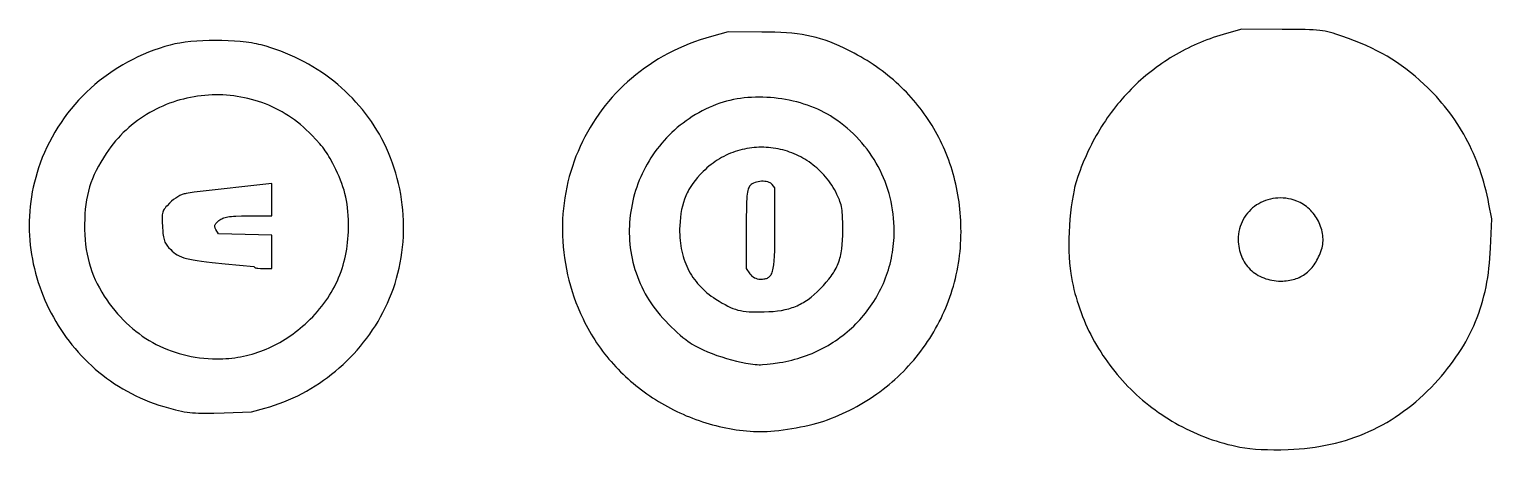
# Model space of a CAD drawing. Extents: x 0.6 to 47.7, y 5.3 to 47.
# Drawn here: x 38.06 to 47.11, y 23.31 to 25.91 of the extents above; entities that cross this region are included whole.
import ezdxf

# ---------------------------------------------------------------- set-up
doc = ezdxf.new("R2010")
doc.units = 0
doc.layers.add('LAYER_1', color=18, linetype='CONTINUOUS')

msp = doc.modelspace()

# ---------------------------------------------------------------- linework, layer by layer
at = {"layer": 'LAYER_1'}
for points in [[(45.8523, 23.3066), (45.8863, 23.3081), (45.9199, 23.3104), (45.9532, 23.3134), (45.9861, 23.3171), (46.0186, 23.3215), (46.0507, 23.3266), (46.0825, 23.3325), (46.1138, 23.3391), (46.1448, 23.3464), (46.1755, 23.3544), (46.2058, 23.3631), (46.2357, 23.3726), (46.2652, 23.3828), (46.2944, 23.3937), (46.3232, 23.4054), (46.3516, 23.4177), (46.3797, 23.4308), (46.4074, 23.4446), (46.4348, 23.4592), (46.4618, 23.4745), (46.4885, 23.4905), (46.5148, 23.5072), (46.5407, 23.5247), (46.5663, 23.5429), (46.5916, 23.5618), (46.6165, 23.5814), (46.6411, 23.6018), (46.6653, 23.623), (46.6891, 23.6448), (46.7127, 23.6674), (46.7358, 23.6907), (46.7587, 23.7148), (46.7796, 23.7377), (46.7998, 23.7607), (46.8192, 23.7838), (46.838, 23.807), (46.8561, 23.8303), (46.8735, 23.8537), (46.8903, 23.8773), (46.9063, 23.901), (46.9217, 23.9249), (46.9364, 23.949), (46.9505, 23.9732), (46.9639, 23.9977), (46.9767, 24.0224), (46.9888, 24.0474), (47.0003, 24.0726), (47.0112, 24.098), (47.0215, 24.1237), (47.0311, 24.1498), (47.0401, 24.1761), (47.0485, 24.2027), (47.0563, 24.2297), (47.0636, 24.2571), (47.0702, 24.2847), (47.0762, 24.3128), (47.0817, 24.3412), (47.0866, 24.3701), (47.0909, 24.3994), (47.0947, 24.429), (47.0979, 24.4592), (47.1006, 24.4898), (47.1027, 24.5208), (47.1043, 24.5523), (47.1117, 24.7339), (47.0944, 24.8257), (47.0889, 24.8533), (47.083, 24.8806), (47.0766, 24.9076), (47.0697, 24.9344), (47.0624, 24.9609), (47.0546, 24.9872), (47.0463, 25.0132), (47.0376, 25.0388), (47.0284, 25.0643), (47.0188, 25.0894), (47.0087, 25.1142), (46.9981, 25.1388), (46.9871, 25.163), (46.9757, 25.187), (46.9638, 25.2107), (46.9514, 25.2341), (46.9386, 25.2571), (46.9254, 25.2799), (46.9117, 25.3024), (46.8976, 25.3246), (46.883, 25.3464), (46.868, 25.3679), (46.8526, 25.3892), (46.8367, 25.4101), (46.8203, 25.4307), (46.8036, 25.4509), (46.7864, 25.4709), (46.7688, 25.4905), (46.7507, 25.5097), (46.7322, 25.5287), (46.7133, 25.5473), (46.694, 25.5656), (46.6653, 25.5916), (46.6369, 25.6162), (46.6086, 25.6395), (46.5802, 25.6617), (46.5516, 25.6827), (46.5228, 25.7027), (46.4934, 25.7218), (46.4634, 25.74), (46.4327, 25.7575), (46.4011, 25.7742), (46.3685, 25.7903), (46.3346, 25.8059), (46.2995, 25.8211), (46.2629, 25.8359), (46.2247, 25.8504), (46.1847, 25.8647), (46.1467, 25.8776), (46.1296, 25.8829), (46.1133, 25.8875), (46.0974, 25.8914), (46.0813, 25.8948), (46.0646, 25.8976), (46.0468, 25.8999), (46.0277, 25.9018), (46.0066, 25.9033), (45.9831, 25.9044), (45.9569, 25.9052), (45.8944, 25.9062), (45.8153, 25.9066), (45.5642, 25.9073), (45.4699, 25.8813), (45.4492, 25.8754), (45.4286, 25.8692), (45.4081, 25.8627), (45.3879, 25.8558), (45.3678, 25.8487), (45.3478, 25.8413), (45.328, 25.8336), (45.3084, 25.8256), (45.289, 25.8173), (45.2697, 25.8087), (45.2507, 25.7999), (45.2318, 25.7907), (45.213, 25.7813), (45.1945, 25.7716), (45.1761, 25.7616), (45.1579, 25.7513), (45.1399, 25.7407), (45.1221, 25.7299), (45.1045, 25.7188), (45.0871, 25.7075), (45.0699, 25.6958), (45.0529, 25.6839), (45.036, 25.6718), (45.0194, 25.6593), (45.003, 25.6466), (44.9868, 25.6337), (44.9707, 25.6205), (44.9549, 25.607), (44.9393, 25.5933), (44.924, 25.5794), (44.9088, 25.5651), (44.8938, 25.5507), (44.8791, 25.536), (44.8646, 25.521), (44.8503, 25.5059), (44.8362, 25.4904), (44.8224, 25.4748), (44.8088, 25.4589), (44.7954, 25.4427), (44.7823, 25.4264), (44.7694, 25.4098), (44.7567, 25.393), (44.7442, 25.3759), (44.732, 25.3586), (44.7201, 25.3411), (44.7084, 25.3234), (44.6969, 25.3055), (44.6857, 25.2873), (44.6747, 25.269), (44.664, 25.2504), (44.6535, 25.2316), (44.6433, 25.2126), (44.6333, 25.1934), (44.6236, 25.174), (44.6142, 25.1544), (44.605, 25.1346), (44.5961, 25.1146), (44.5875, 25.0944), (44.5791, 25.074), (44.571, 25.0534), (44.5632, 25.0326), (44.5557, 25.0116), (44.5484, 24.9905), (44.5414, 24.9691), (44.5374, 24.9559), (44.5335, 24.942), (44.5298, 24.9273), (44.5263, 24.912), (44.5198, 24.8794), (44.5139, 24.8447), (44.5088, 24.8083), (44.5044, 24.7704), (44.5008, 24.7315), (44.4979, 24.692), (44.4959, 24.6522), (44.4947, 24.6124), (44.4943, 24.5731), (44.4949, 24.5345), (44.4963, 24.4972), (44.4986, 24.4614), (44.5019, 24.4276), (44.5039, 24.4115), (44.5061, 24.396), (44.5103, 24.3711), (44.515, 24.3463), (44.5201, 24.3216), (44.5258, 24.2972), (44.5319, 24.2728), (44.5385, 24.2487), (44.5456, 24.2247), (44.5531, 24.2009), (44.5611, 24.1772), (44.5696, 24.1538), (44.5785, 24.1306), (44.5878, 24.1075), (44.5976, 24.0847), (44.6079, 24.062), (44.6185, 24.0396), (44.6296, 24.0174), (44.6411, 23.9955), (44.653, 23.9737), (44.6653, 23.9523), (44.678, 23.931), (44.6912, 23.91), (44.7047, 23.8893), (44.7185, 23.8688), (44.7328, 23.8486), (44.7475, 23.8286), (44.7625, 23.8089), (44.7779, 23.7896), (44.7936, 23.7705), (44.8097, 23.7517), (44.8261, 23.7331), (44.8429, 23.715), (44.86, 23.6971), (44.8774, 23.6795), (44.8952, 23.6622), (44.9133, 23.6453), (44.9317, 23.6287), (44.9504, 23.6125), (44.9694, 23.5966), (44.9888, 23.581), (45.0084, 23.5658), (45.0283, 23.551), (45.0484, 23.5365), (45.0689, 23.5224), (45.0896, 23.5087), (45.1106, 23.4953), (45.1319, 23.4824), (45.1534, 23.4698), (45.1751, 23.4576), (45.1971, 23.4459), (45.2194, 23.4345), (45.2419, 23.4236), (45.2646, 23.4131), (45.2875, 23.403), (45.3106, 23.3934), (45.334, 23.3842), (45.3576, 23.3754), (45.3813, 23.3671), (45.4053, 23.3592), (45.4294, 23.3518), (45.4538, 23.3449), (45.4783, 23.3384), (45.503, 23.3324), (45.5278, 23.3269), (45.5528, 23.3219), (45.583, 23.3168), (45.6149, 23.3126), (45.6488, 23.3094), (45.6847, 23.307), (45.7228, 23.3056), (45.7634, 23.305), (45.8065, 23.3054)], [(39.2646, 23.5336), (39.4345, 23.5392), (39.5175, 23.5619), (39.5473, 23.5705), (39.5769, 23.58), (39.6062, 23.5902), (39.6353, 23.6013), (39.664, 23.6131), (39.6923, 23.6258), (39.7204, 23.6391), (39.748, 23.6533), (39.7753, 23.6681), (39.8022, 23.6837), (39.8287, 23.7), (39.8547, 23.717), (39.8804, 23.7347), (39.9055, 23.753), (39.9302, 23.772), (39.9544, 23.7916), (39.9781, 23.8119), (40.0013, 23.8328), (40.024, 23.8543), (40.0461, 23.8764), (40.0676, 23.899), (40.0886, 23.9223), (40.1089, 23.946), (40.1287, 23.9703), (40.1478, 23.9952), (40.1662, 24.0205), (40.1841, 24.0464), (40.2012, 24.0727), (40.2176, 24.0995), (40.2334, 24.1268), (40.2484, 24.1545), (40.2627, 24.1827), (40.2767, 24.2123), (40.2897, 24.2424), (40.3019, 24.2728), (40.3131, 24.3036), (40.3234, 24.3346), (40.3328, 24.366), (40.3413, 24.3976), (40.3488, 24.4295), (40.3555, 24.4616), (40.3612, 24.4939), (40.366, 24.5263), (40.3699, 24.5589), (40.3729, 24.5916), (40.3749, 24.6244), (40.3761, 24.6572), (40.3763, 24.6902), (40.3756, 24.7231), (40.374, 24.756), (40.3714, 24.7889), (40.368, 24.8217), (40.3636, 24.8545), (40.3583, 24.8871), (40.3522, 24.9197), (40.345, 24.952), (40.337, 24.9842), (40.3281, 25.0162), (40.3182, 25.048), (40.3075, 25.0795), (40.2958, 25.1107), (40.2832, 25.1417), (40.2697, 25.1723), (40.2553, 25.2025), (40.2412, 25.23), (40.2263, 25.2571), (40.2106, 25.2837), (40.1942, 25.31), (40.177, 25.3357), (40.1591, 25.361), (40.1405, 25.3858), (40.1212, 25.4101), (40.1012, 25.4339), (40.0806, 25.4571), (40.0593, 25.4799), (40.0374, 25.5021), (40.0149, 25.5237), (39.9918, 25.5447), (39.9681, 25.5652), (39.9439, 25.5851), (39.9191, 25.6043), (39.8938, 25.6229), (39.868, 25.6409), (39.8417, 25.6582), (39.8149, 25.6749), (39.7876, 25.6909), (39.76, 25.7061), (39.7318, 25.7207), (39.7033, 25.7346), (39.6744, 25.7477), (39.6451, 25.76), (39.6154, 25.7717), (39.5854, 25.7825), (39.5551, 25.7925), (39.5245, 25.8018), (39.4936, 25.8102), (39.4798, 25.8136), (39.4653, 25.8167), (39.4501, 25.8196), (39.4342, 25.8223), (39.4008, 25.827), (39.3654, 25.8309), (39.3285, 25.8339), (39.2903, 25.836), (39.2514, 25.8373), (39.2121, 25.8377), (39.1729, 25.8372), (39.134, 25.8359), (39.096, 25.8337), (39.0592, 25.8306), (39.024, 25.8267), (38.9908, 25.8219), (38.9751, 25.8191), (38.9601, 25.8162), (38.9457, 25.813), (38.9321, 25.8097), (38.8975, 25.8), (38.8633, 25.7892), (38.8295, 25.7775), (38.7962, 25.7648), (38.7634, 25.7511), (38.7311, 25.7365), (38.6992, 25.7209), (38.6679, 25.7045), (38.6372, 25.6871), (38.607, 25.6688), (38.5775, 25.6497), (38.5485, 25.6297), (38.5202, 25.6089), (38.4925, 25.5873), (38.4654, 25.5649), (38.4391, 25.5418), (38.4135, 25.5178), (38.3886, 25.4931), (38.3644, 25.4677), (38.341, 25.4416), (38.3184, 25.4148), (38.2966, 25.3873), (38.2756, 25.3592), (38.2555, 25.3305), (38.2362, 25.3011), (38.2178, 25.2711), (38.2003, 25.2405), (38.1837, 25.2094), (38.1681, 25.1777), (38.1534, 25.1455), (38.1397, 25.1127), (38.127, 25.0795), (38.1166, 25.0499), (38.1072, 25.0202), (38.0986, 24.9905), (38.0908, 24.9606), (38.084, 24.9307), (38.0779, 24.9007), (38.0728, 24.8707), (38.0684, 24.8407), (38.0649, 24.8106), (38.0621, 24.7806), (38.0602, 24.7506), (38.0591, 24.7206), (38.0588, 24.6907), (38.0593, 24.6608), (38.0605, 24.631), (38.0626, 24.6014), (38.0654, 24.5718), (38.0689, 24.5423), (38.0732, 24.513), (38.0782, 24.4838), (38.084, 24.4548), (38.0905, 24.4259), (38.0977, 24.3973), (38.1057, 24.3688), (38.1143, 24.3406), (38.1236, 24.3126), (38.1337, 24.2849), (38.1444, 24.2574), (38.1557, 24.2302), (38.1678, 24.2033), (38.1805, 24.1767), (38.1939, 24.1504), (38.2079, 24.1245), (38.2225, 24.0989), (38.2378, 24.0737), (38.2537, 24.0488), (38.2702, 24.0243), (38.2873, 24.0003), (38.305, 23.9766), (38.3233, 23.9534), (38.3422, 23.9307), (38.3617, 23.9084), (38.3818, 23.8865), (38.4024, 23.8652), (38.4235, 23.8444), (38.4453, 23.8241), (38.4675, 23.8043), (38.4903, 23.7851), (38.5136, 23.7664), (38.5374, 23.7483), (38.5618, 23.7308), (38.5866, 23.7139), (38.612, 23.6976), (38.6378, 23.682), (38.6641, 23.667), (38.6909, 23.6526), (38.7182, 23.639), (38.7459, 23.626), (38.774, 23.6137), (38.8026, 23.6022), (38.8317, 23.5914), (38.8611, 23.5813), (38.891, 23.572), (38.9213, 23.5635), (38.9642, 23.5524), (38.9832, 23.5478), (39.0012, 23.5439), (39.0185, 23.5406), (39.0354, 23.5378), (39.0523, 23.5355), (39.0696, 23.5338), (39.0876, 23.5325), (39.1067, 23.5316), (39.1273, 23.5311), (39.1496, 23.531), (39.2013, 23.5318)], [(42.5854, 23.4169), (42.6046, 23.417), (42.6258, 23.4179), (42.6486, 23.4194), (42.6729, 23.4216), (42.6983, 23.4244), (42.7246, 23.4278), (42.7515, 23.4317), (42.7788, 23.436), (42.8061, 23.4408), (42.8333, 23.446), (42.8599, 23.4515), (42.8859, 23.4573), (42.9108, 23.4634), (42.9345, 23.4697), (42.9566, 23.4761), (42.9769, 23.4826), (43.0007, 23.4909), (43.0242, 23.4997), (43.0474, 23.5089), (43.0704, 23.5185), (43.0931, 23.5285), (43.1155, 23.5389), (43.1377, 23.5498), (43.1596, 23.561), (43.1812, 23.5726), (43.2026, 23.5846), (43.2236, 23.597), (43.2444, 23.6097), (43.2649, 23.6228), (43.285, 23.6363), (43.3049, 23.6501), (43.3245, 23.6643), (43.3437, 23.6789), (43.3626, 23.6938), (43.3813, 23.709), (43.3996, 23.7245), (43.4175, 23.7404), (43.4352, 23.7566), (43.4525, 23.7731), (43.4695, 23.7899), (43.4861, 23.8071), (43.5024, 23.8245), (43.5183, 23.8422), (43.5339, 23.8602), (43.5491, 23.8785), (43.564, 23.897), (43.5785, 23.9159), (43.5926, 23.935), (43.6064, 23.9543), (43.6198, 23.9739), (43.6328, 23.9938), (43.6454, 24.0139), (43.6576, 24.0342), (43.6694, 24.0548), (43.6809, 24.0756), (43.6919, 24.0967), (43.7026, 24.1179), (43.7128, 24.1394), (43.7226, 24.161), (43.732, 24.1829), (43.741, 24.2049), (43.7495, 24.2272), (43.7577, 24.2496), (43.7653, 24.2722), (43.7726, 24.295), (43.7794, 24.318), (43.7858, 24.3411), (43.7917, 24.3644), (43.7972, 24.3878), (43.8022, 24.4114), (43.8068, 24.4351), (43.8109, 24.4589), (43.8145, 24.4829), (43.8177, 24.507), (43.8203, 24.5312), (43.8226, 24.5556), (43.8243, 24.58), (43.8255, 24.6046), (43.8262, 24.6292), (43.8265, 24.6539), (43.8263, 24.6774), (43.8257, 24.7008), (43.8247, 24.7241), (43.8234, 24.7472), (43.8216, 24.7702), (43.8195, 24.793), (43.817, 24.8157), (43.8141, 24.8383), (43.8108, 24.8607), (43.8072, 24.883), (43.8032, 24.9051), (43.7988, 24.9271), (43.794, 24.9489), (43.7889, 24.9706), (43.7834, 24.9921), (43.7775, 25.0135), (43.7713, 25.0346), (43.7647, 25.0556), (43.7578, 25.0765), (43.7505, 25.0971), (43.7428, 25.1176), (43.7348, 25.1379), (43.7265, 25.1581), (43.7178, 25.178), (43.7087, 25.1977), (43.6993, 25.2173), (43.6895, 25.2367), (43.6794, 25.2558), (43.669, 25.2748), (43.6582, 25.2935), (43.6471, 25.3121), (43.6356, 25.3304), (43.6239, 25.3486), (43.6117, 25.3665), (43.5993, 25.3842), (43.5865, 25.4017), (43.5734, 25.4189), (43.56, 25.436), (43.5462, 25.4528), (43.5321, 25.4694), (43.5177, 25.4857), (43.503, 25.5018), (43.488, 25.5177), (43.4727, 25.5333), (43.457, 25.5487), (43.441, 25.5638), (43.4248, 25.5787), (43.4082, 25.5933), (43.3913, 25.6077), (43.3741, 25.6218), (43.3566, 25.6356), (43.3388, 25.6492), (43.3207, 25.6625), (43.3023, 25.6755), (43.2836, 25.6883), (43.2647, 25.7008), (43.2454, 25.713), (43.2258, 25.7249), (43.206, 25.7366), (43.1859, 25.7479), (43.1655, 25.759), (43.1448, 25.7698), (43.1238, 25.7802), (43.1025, 25.7904), (43.072, 25.8043), (43.0425, 25.817), (43.0137, 25.8285), (42.9854, 25.8388), (42.9573, 25.848), (42.9293, 25.8561), (42.9009, 25.8633), (42.8721, 25.8695), (42.8425, 25.8748), (42.8118, 25.8792), (42.78, 25.8828), (42.7466, 25.8856), (42.7114, 25.8877), (42.6742, 25.8892), (42.6348, 25.89), (42.5928, 25.8903), (42.386, 25.8904), (42.2825, 25.8624), (42.2469, 25.8522), (42.2119, 25.8412), (42.1775, 25.8293), (42.1436, 25.8166), (42.1104, 25.803), (42.0778, 25.7886), (42.0458, 25.7734), (42.0144, 25.7575), (41.9837, 25.7407), (41.9536, 25.7233), (41.9241, 25.705), (41.8953, 25.6861), (41.8672, 25.6665), (41.8398, 25.6462), (41.813, 25.6252), (41.7869, 25.6035), (41.7615, 25.5813), (41.7368, 25.5584), (41.7129, 25.5349), (41.6896, 25.5108), (41.6671, 25.4861), (41.6452, 25.4609), (41.6242, 25.4352), (41.6039, 25.4089), (41.5843, 25.3821), (41.5655, 25.3548), (41.5474, 25.3271), (41.5302, 25.2989), (41.5137, 25.2702), (41.498, 25.2412), (41.4831, 25.2117), (41.469, 25.1818), (41.4557, 25.1515), (41.4432, 25.1209), (41.4316, 25.09), (41.4208, 25.0587), (41.4108, 25.0271), (41.4017, 24.9952), (41.3935, 24.963), (41.3861, 24.9305), (41.3795, 24.8978), (41.3739, 24.8649), (41.3691, 24.8318), (41.3653, 24.7984), (41.3623, 24.7649), (41.3602, 24.7312), (41.3591, 24.6973), (41.3589, 24.6633), (41.3596, 24.6292), (41.3612, 24.595), (41.3638, 24.5607), (41.3673, 24.5264), (41.3718, 24.492), (41.3773, 24.4575), (41.3837, 24.423), (41.3912, 24.3885), (41.3996, 24.3541), (41.409, 24.3196), (41.4194, 24.2852), (41.4308, 24.2508), (41.4432, 24.2166), (41.4567, 24.1824), (41.4712, 24.1483), (41.4867, 24.1144), (41.4959, 24.0953), (41.5055, 24.0765), (41.5155, 24.0578), (41.5258, 24.0394), (41.5365, 24.0211), (41.5475, 24.0031), (41.5588, 23.9852), (41.5705, 23.9676), (41.5825, 23.9501), (41.5948, 23.9329), (41.6074, 23.9159), (41.6203, 23.8992), (41.6336, 23.8826), (41.6471, 23.8663), (41.6609, 23.8502), (41.675, 23.8343), (41.6894, 23.8187), (41.7041, 23.8034), (41.719, 23.7882), (41.7343, 23.7733), (41.7497, 23.7587), (41.7655, 23.7443), (41.7814, 23.7302), (41.7977, 23.7164), (41.8141, 23.7028), (41.8308, 23.6895), (41.8477, 23.6765), (41.8649, 23.6637), (41.8822, 23.6512), (41.8998, 23.639), (41.9176, 23.6271), (41.9356, 23.6155), (41.9538, 23.6041), (41.9721, 23.5931), (41.9907, 23.5824), (42.0094, 23.5719), (42.0283, 23.5618), (42.0474, 23.552), (42.0667, 23.5425), (42.0861, 23.5333), (42.1056, 23.5245), (42.1253, 23.5159), (42.1452, 23.5077), (42.1652, 23.4998), (42.1853, 23.4923), (42.2055, 23.4851), (42.2259, 23.4782), (42.2464, 23.4717), (42.2669, 23.4655), (42.2876, 23.4597), (42.3084, 23.4542), (42.3293, 23.4491), (42.3503, 23.4444), (42.3714, 23.44), (42.3925, 23.436), (42.4137, 23.4323), (42.435, 23.429), (42.4563, 23.4261), (42.4777, 23.4236), (42.4992, 23.4215), (42.5207, 23.4198), (42.5422, 23.4184), (42.5638, 23.4175)], [(39.2202, 23.8674), (39.2388, 23.8675), (39.2573, 23.868), (39.2758, 23.8689), (39.2942, 23.8703), (39.3125, 23.8721), (39.3308, 23.8744), (39.349, 23.8771), (39.3671, 23.8802), (39.3852, 23.8838), (39.4031, 23.8878), (39.421, 23.8923), (39.4387, 23.8972), (39.4564, 23.9025), (39.474, 23.9082), (39.4914, 23.9144), (39.5087, 23.921), (39.5259, 23.928), (39.543, 23.9354), (39.5599, 23.9433), (39.5767, 23.9515), (39.5934, 23.9602), (39.6099, 23.9693), (39.6263, 23.9788), (39.6425, 23.9887), (39.6585, 23.999), (39.6744, 24.0097), (39.6901, 24.0208), (39.7057, 24.0323), (39.721, 24.0442), (39.7362, 24.0565), (39.7512, 24.0692), (39.7659, 24.0823), (39.7822, 24.0974), (39.798, 24.1127), (39.8133, 24.1283), (39.8281, 24.1441), (39.8424, 24.1601), (39.8562, 24.1763), (39.8694, 24.1928), (39.8822, 24.2094), (39.8944, 24.2264), (39.9062, 24.2435), (39.9174, 24.2608), (39.9281, 24.2784), (39.9383, 24.2962), (39.948, 24.3142), (39.9572, 24.3324), (39.9659, 24.3509), (39.974, 24.3695), (39.9817, 24.3884), (39.9888, 24.4075), (39.9954, 24.4268), (40.0015, 24.4463), (40.0071, 24.466), (40.0122, 24.4859), (40.0168, 24.506), (40.0208, 24.5264), (40.0243, 24.5469), (40.0274, 24.5677), (40.0298, 24.5886), (40.0318, 24.6098), (40.0333, 24.6312), (40.0342, 24.6527), (40.0347, 24.6745), (40.0346, 24.7023), (40.0341, 24.7288), (40.033, 24.7542), (40.0313, 24.7785), (40.029, 24.802), (40.026, 24.8248), (40.0224, 24.8469), (40.0182, 24.8686), (40.0132, 24.8899), (40.0074, 24.9109), (40.0009, 24.9318), (39.9936, 24.9528), (39.9854, 24.9739), (39.9764, 24.9953), (39.9665, 25.0172), (39.9557, 25.0395), (39.9371, 25.0764), (39.921, 25.1068), (39.9135, 25.1201), (39.9062, 25.1324), (39.8989, 25.144), (39.8915, 25.1551), (39.8837, 25.1659), (39.8755, 25.1766), (39.8667, 25.1875), (39.8571, 25.1988), (39.8351, 25.2233), (39.8081, 25.252), (39.7912, 25.2692), (39.7739, 25.2858), (39.7562, 25.3018), (39.7382, 25.3172), (39.7199, 25.3319), (39.7012, 25.346), (39.6822, 25.3595), (39.6629, 25.3724), (39.6433, 25.3847), (39.6234, 25.3963), (39.6033, 25.4073), (39.5829, 25.4177), (39.5623, 25.4275), (39.5415, 25.4366), (39.5204, 25.4452), (39.4992, 25.4531), (39.4778, 25.4605), (39.4563, 25.4672), (39.4346, 25.4733), (39.4128, 25.4788), (39.3908, 25.4837), (39.3688, 25.488), (39.3466, 25.4917), (39.3244, 25.4948), (39.3021, 25.4973), (39.2798, 25.4992), (39.2575, 25.5005), (39.2351, 25.5011), (39.2127, 25.5013), (39.1903, 25.5008), (39.168, 25.4997), (39.1456, 25.498), (39.1234, 25.4957), (39.1012, 25.4929), (39.0791, 25.4894), (39.057, 25.4854), (39.0351, 25.4808), (39.0133, 25.4756), (38.9917, 25.4698), (38.9701, 25.4634), (38.9488, 25.4565), (38.9276, 25.4489), (38.9067, 25.4408), (38.8859, 25.4322), (38.8653, 25.4229), (38.845, 25.4131), (38.8249, 25.4027), (38.8051, 25.3917), (38.7856, 25.3801), (38.7664, 25.368), (38.7474, 25.3554), (38.7288, 25.3421), (38.7105, 25.3283), (38.6926, 25.3139), (38.675, 25.299), (38.6578, 25.2835), (38.641, 25.2674), (38.6246, 25.2508), (38.6086, 25.2336), (38.5931, 25.2158), (38.5779, 25.1975), (38.5633, 25.1787), (38.5491, 25.1593), (38.5354, 25.1393), (38.5177, 25.112), (38.5015, 25.0853), (38.4867, 25.0591), (38.4732, 25.0334), (38.4611, 25.0079), (38.4502, 24.9824), (38.4405, 24.9569), (38.4321, 24.9312), (38.4247, 24.9052), (38.4185, 24.8786), (38.4133, 24.8514), (38.4091, 24.8233), (38.4059, 24.7943), (38.4036, 24.7643), (38.4022, 24.7329), (38.4015, 24.7002), (38.4017, 24.6673), (38.4029, 24.6354), (38.4049, 24.6044), (38.4078, 24.5743), (38.4117, 24.545), (38.4166, 24.5164), (38.4225, 24.4885), (38.4294, 24.4612), (38.4373, 24.4344), (38.4462, 24.4081), (38.4563, 24.3822), (38.4674, 24.3566), (38.4795, 24.3313), (38.4929, 24.3062), (38.5073, 24.2812), (38.5229, 24.2563), (38.5385, 24.2331), (38.5545, 24.2105), (38.5709, 24.1886), (38.5878, 24.1674), (38.6052, 24.147), (38.6229, 24.1272), (38.6411, 24.1081), (38.6597, 24.0897), (38.6787, 24.0721), (38.6981, 24.0551), (38.7179, 24.0389), (38.7382, 24.0234), (38.7588, 24.0086), (38.7798, 23.9945), (38.8012, 23.9812), (38.823, 23.9685), (38.8452, 23.9566), (38.8677, 23.9455), (38.8906, 23.9351), (38.9139, 23.9254), (38.9376, 23.9164), (38.9616, 23.9082), (38.9859, 23.9007), (39.0106, 23.894), (39.0357, 23.888), (39.061, 23.8828), (39.0868, 23.8784), (39.1128, 23.8746), (39.1392, 23.8717), (39.1659, 23.8695), (39.1929, 23.8681)], [(42.578, 23.8311), (42.5859, 23.8311), (42.5971, 23.8317), (42.6271, 23.8344), (42.664, 23.8388), (42.7036, 23.8446), (42.7227, 23.8478), (42.7417, 23.8514), (42.7605, 23.8554), (42.7791, 23.8598), (42.7976, 23.8646), (42.8158, 23.8698), (42.8339, 23.8753), (42.8518, 23.8813), (42.8694, 23.8876), (42.8869, 23.8942), (42.9042, 23.9013), (42.9212, 23.9086), (42.9381, 23.9164), (42.9547, 23.9244), (42.9711, 23.9328), (42.9873, 23.9416), (43.0033, 23.9507), (43.019, 23.96), (43.0345, 23.9698), (43.0497, 23.9798), (43.0647, 23.9901), (43.0794, 24.0008), (43.0939, 24.0117), (43.1081, 24.0229), (43.1221, 24.0345), (43.1357, 24.0463), (43.1491, 24.0584), (43.1623, 24.0707), (43.1751, 24.0834), (43.1877, 24.0963), (43.1999, 24.1094), (43.2119, 24.1228), (43.2236, 24.1365), (43.2349, 24.1504), (43.246, 24.1645), (43.2567, 24.1789), (43.2672, 24.1935), (43.2773, 24.2084), (43.287, 24.2234), (43.2965, 24.2387), (43.3056, 24.2542), (43.3144, 24.2698), (43.3228, 24.2857), (43.3309, 24.3018), (43.3386, 24.3181), (43.346, 24.3345), (43.353, 24.3512), (43.3596, 24.368), (43.3659, 24.385), (43.3718, 24.4021), (43.3773, 24.4194), (43.3825, 24.4369), (43.3872, 24.4545), (43.3916, 24.4723), (43.3956, 24.4902), (43.3991, 24.5082), (43.4023, 24.5264), (43.4051, 24.5447), (43.4074, 24.5631), (43.4093, 24.5816), (43.4108, 24.6003), (43.4119, 24.619), (43.4126, 24.6379), (43.4128, 24.6568), (43.4124, 24.6838), (43.4112, 24.7106), (43.4092, 24.7372), (43.4065, 24.7635), (43.4029, 24.7896), (43.3986, 24.8154), (43.3935, 24.841), (43.3877, 24.8662), (43.3811, 24.8912), (43.3738, 24.9159), (43.3657, 24.9403), (43.3569, 24.9643), (43.3474, 24.988), (43.3372, 25.0114), (43.3262, 25.0344), (43.3145, 25.057), (43.3021, 25.0793), (43.2891, 25.1011), (43.2753, 25.1226), (43.2608, 25.1436), (43.2457, 25.1642), (43.2299, 25.1844), (43.2134, 25.2041), (43.1963, 25.2234), (43.1785, 25.2422), (43.16, 25.2605), (43.1409, 25.2783), (43.1212, 25.2957), (43.1009, 25.3125), (43.0799, 25.3287), (43.0583, 25.3445), (43.036, 25.3597), (43.0178, 25.3713), (42.9991, 25.3823), (42.9797, 25.3929), (42.9599, 25.4029), (42.9396, 25.4123), (42.9188, 25.4213), (42.8976, 25.4296), (42.876, 25.4375), (42.8541, 25.4447), (42.8319, 25.4514), (42.8094, 25.4576), (42.7867, 25.4632), (42.7637, 25.4682), (42.7406, 25.4726), (42.7174, 25.4765), (42.694, 25.4798), (42.6706, 25.4824), (42.6471, 25.4845), (42.6236, 25.486), (42.6002, 25.4869), (42.5768, 25.4872), (42.5535, 25.4869), (42.5304, 25.4859), (42.5074, 25.4843), (42.4847, 25.4822), (42.4621, 25.4793), (42.4399, 25.4759), (42.4179, 25.4718), (42.3963, 25.4671), (42.3751, 25.4617), (42.3543, 25.4557), (42.3339, 25.449), (42.3111, 25.4407), (42.2886, 25.4318), (42.2666, 25.4223), (42.245, 25.4122), (42.2238, 25.4016), (42.2031, 25.3905), (42.1827, 25.3788), (42.1628, 25.3666), (42.1434, 25.3539), (42.1244, 25.3407), (42.1058, 25.3271), (42.0876, 25.3129), (42.07, 25.2983), (42.0528, 25.2833), (42.036, 25.2678), (42.0197, 25.2519), (42.0039, 25.2357), (41.9886, 25.219), (41.9738, 25.2019), (41.9594, 25.1845), (41.9455, 25.1668), (41.9322, 25.1486), (41.9193, 25.1302), (41.907, 25.1115), (41.8951, 25.0924), (41.8838, 25.0731), (41.873, 25.0534), (41.8627, 25.0336), (41.853, 25.0134), (41.8438, 24.9931), (41.8351, 24.9725), (41.827, 24.9516), (41.8194, 24.9306), (41.8124, 24.9094), (41.8059, 24.8881), (41.8, 24.8665), (41.7947, 24.8448), (41.79, 24.823), (41.7858, 24.8011), (41.7822, 24.779), (41.7792, 24.7568), (41.7768, 24.7346), (41.775, 24.7123), (41.7738, 24.6899), (41.7732, 24.6675), (41.7732, 24.645), (41.7739, 24.6225), (41.7751, 24.6), (41.777, 24.5775), (41.7795, 24.555), (41.7826, 24.5326), (41.7864, 24.5102), (41.7909, 24.4878), (41.796, 24.4655), (41.8017, 24.4433), (41.8081, 24.4211), (41.8152, 24.3991), (41.8229, 24.3772), (41.8313, 24.3554), (41.8404, 24.3338), (41.8502, 24.3123), (41.8606, 24.291), (41.8718, 24.2699), (41.8836, 24.2489), (41.8941, 24.2319), (41.906, 24.2141), (41.9191, 24.1958), (41.9334, 24.1769), (41.9486, 24.1578), (41.9647, 24.1386), (41.9814, 24.1194), (41.9987, 24.1004), (42.0164, 24.0818), (42.0343, 24.0637), (42.0523, 24.0462), (42.0702, 24.0296), (42.0879, 24.014), (42.1053, 23.9995), (42.1221, 23.9864), (42.1383, 23.9747), (42.1482, 23.9681), (42.1587, 23.9615), (42.1811, 23.9485), (42.2053, 23.9358), (42.2311, 23.9234), (42.2582, 23.9115), (42.2864, 23.9001), (42.3155, 23.8893), (42.3453, 23.8792), (42.3754, 23.8698), (42.4057, 23.8612), (42.436, 23.8535), (42.4659, 23.8468), (42.4953, 23.8411), (42.524, 23.8365), (42.5516, 23.8332), (42.565, 23.832)], [(42.6076, 24.1585), (42.6365, 24.1596), (42.6639, 24.1615), (42.6898, 24.1642), (42.7143, 24.1678), (42.7377, 24.1724), (42.749, 24.175), (42.76, 24.1779), (42.7708, 24.1811), (42.7814, 24.1846), (42.7918, 24.1883), (42.802, 24.1923), (42.8121, 24.1966), (42.822, 24.2013), (42.8318, 24.2062), (42.8415, 24.2114), (42.851, 24.217), (42.8605, 24.2229), (42.87, 24.2291), (42.8794, 24.2357), (42.8982, 24.2499), (42.917, 24.2655), (42.936, 24.2827), (42.9553, 24.3014), (42.9749, 24.3217), (42.9927, 24.3414), (43.0088, 24.3607), (43.0163, 24.3703), (43.0233, 24.3798), (43.0299, 24.3894), (43.0362, 24.399), (43.0421, 24.4086), (43.0476, 24.4183), (43.0527, 24.4281), (43.0575, 24.4381), (43.062, 24.4481), (43.0661, 24.4584), (43.0699, 24.4688), (43.0734, 24.4794), (43.0766, 24.4903), (43.0795, 24.5014), (43.0822, 24.5128), (43.0845, 24.5246), (43.0866, 24.5366), (43.0884, 24.5491), (43.0913, 24.5751), (43.0933, 24.6028), (43.0944, 24.6324), (43.0948, 24.6641), (43.0945, 24.7074), (43.0935, 24.7433), (43.0927, 24.7589), (43.0915, 24.7732), (43.0901, 24.7864), (43.0884, 24.7987), (43.0862, 24.8102), (43.0837, 24.8211), (43.0808, 24.8317), (43.0773, 24.8421), (43.0734, 24.8525), (43.069, 24.8631), (43.0585, 24.8857), (43.051, 24.9005), (43.043, 24.9149), (43.0348, 24.9289), (43.0261, 24.9426), (43.0171, 24.9559), (43.0078, 24.9689), (42.9981, 24.9814), (42.9881, 24.9936), (42.9779, 25.0055), (42.9673, 25.0169), (42.9564, 25.028), (42.9452, 25.0387), (42.9338, 25.0489), (42.9222, 25.0589), (42.9102, 25.0684), (42.8981, 25.0775), (42.8857, 25.0863), (42.8731, 25.0946), (42.8603, 25.1026), (42.8472, 25.1102), (42.834, 25.1174), (42.8207, 25.1241), (42.8071, 25.1305), (42.7934, 25.1365), (42.7796, 25.1421), (42.7656, 25.1472), (42.7514, 25.152), (42.7372, 25.1563), (42.7229, 25.1603), (42.7084, 25.1638), (42.6939, 25.1669), (42.6793, 25.1696), (42.6646, 25.1719), (42.6499, 25.1738), (42.6351, 25.1752), (42.6202, 25.1762), (42.6054, 25.1768), (42.5905, 25.177), (42.5756, 25.1768), (42.5608, 25.1761), (42.5459, 25.175), (42.5311, 25.1734), (42.5162, 25.1714), (42.5015, 25.169), (42.4868, 25.1662), (42.4721, 25.1629), (42.4575, 25.1592), (42.443, 25.155), (42.4286, 25.1504), (42.4143, 25.1453), (42.4001, 25.1398), (42.386, 25.1338), (42.3721, 25.1274), (42.3583, 25.1206), (42.3446, 25.1133), (42.3311, 25.1055), (42.3178, 25.0972), (42.3047, 25.0886), (42.2917, 25.0794), (42.279, 25.0698), (42.2664, 25.0597), (42.2541, 25.0492), (42.242, 25.0382), (42.2302, 25.0267), (42.2123, 25.0081), (42.1957, 24.9897), (42.1805, 24.9713), (42.1665, 24.9528), (42.1539, 24.9342), (42.1424, 24.9153), (42.1371, 24.9057), (42.1321, 24.896), (42.1274, 24.8862), (42.123, 24.8763), (42.1188, 24.8662), (42.1149, 24.856), (42.1079, 24.8351), (42.1018, 24.8134), (42.0968, 24.7909), (42.0927, 24.7675), (42.0894, 24.7431), (42.087, 24.7176), (42.0854, 24.6908), (42.0849, 24.6722), (42.0848, 24.6539), (42.0852, 24.6358), (42.0861, 24.6181), (42.0875, 24.6005), (42.0894, 24.5833), (42.0918, 24.5663), (42.0947, 24.5497), (42.0981, 24.5333), (42.1019, 24.5171), (42.1063, 24.5013), (42.1111, 24.4857), (42.1165, 24.4705), (42.1223, 24.4555), (42.1286, 24.4408), (42.1354, 24.4264), (42.1426, 24.4123), (42.1504, 24.3985), (42.1586, 24.3849), (42.1673, 24.3717), (42.1765, 24.3588), (42.1862, 24.3462), (42.1963, 24.3339), (42.2069, 24.3219), (42.218, 24.3102), (42.2296, 24.2989), (42.2416, 24.2878), (42.2541, 24.2771), (42.2671, 24.2666), (42.2806, 24.2565), (42.2945, 24.2468), (42.3089, 24.2373), (42.3294, 24.2245), (42.3483, 24.213), (42.3661, 24.2029), (42.3829, 24.194), (42.399, 24.1863), (42.4146, 24.1797), (42.4302, 24.1741), (42.4458, 24.1695), (42.4619, 24.1658), (42.4786, 24.1628), (42.4962, 24.1607), (42.515, 24.1592), (42.5353, 24.1583), (42.5573, 24.1579), (42.5813, 24.158)], [(39.5108, 24.4269), (39.5601, 24.4269), (39.5601, 24.6327), (39.2308, 24.6411), (39.2144, 24.6679), (39.2102, 24.6756), (39.2088, 24.6791), (39.2077, 24.6825), (39.2071, 24.6857), (39.2069, 24.6888), (39.2073, 24.6919), (39.208, 24.695), (39.2093, 24.6981), (39.2111, 24.7013), (39.2134, 24.7045), (39.2162, 24.7079), (39.2235, 24.7151), (39.2329, 24.7233), (39.2385, 24.7276), (39.2441, 24.7314), (39.25, 24.7348), (39.2563, 24.7379), (39.2632, 24.7406), (39.2707, 24.7429), (39.2791, 24.7449), (39.2884, 24.7466), (39.2988, 24.748), (39.3105, 24.7492), (39.3235, 24.7501), (39.338, 24.7508), (39.3721, 24.7517), (39.4139, 24.7519), (39.5601, 24.7519), (39.5601, 24.9528), (39.0799, 24.8986), (39.0292, 24.8906), (39.0234, 24.8895), (39.0173, 24.8879), (39.0111, 24.886), (39.0048, 24.8837), (38.9918, 24.8779), (38.9785, 24.8709), (38.9653, 24.8626), (38.9523, 24.8532), (38.9397, 24.8429), (38.9278, 24.8318), (38.9115, 24.8151), (38.9048, 24.8079), (38.8992, 24.8011), (38.8944, 24.7947), (38.8904, 24.7882), (38.8872, 24.7817), (38.8847, 24.7748), (38.8829, 24.7674), (38.8816, 24.7593), (38.8809, 24.7503), (38.8807, 24.7402), (38.8813, 24.7159), (38.8831, 24.6847), (38.8852, 24.6564), (38.8865, 24.6441), (38.8879, 24.633), (38.8895, 24.6229), (38.8914, 24.6137), (38.8935, 24.6053), (38.8961, 24.5975), (38.899, 24.5902), (38.9023, 24.5834), (38.9062, 24.5768), (38.9105, 24.5703), (38.9155, 24.5639), (38.921, 24.5574), (38.9342, 24.5436), (38.944, 24.5342), (38.9539, 24.5257), (38.9643, 24.518), (38.9754, 24.511), (38.9875, 24.5047), (39.0009, 24.499), (39.0159, 24.4937), (39.0328, 24.4889), (39.0519, 24.4844), (39.0735, 24.4802), (39.0979, 24.4761), (39.1253, 24.4722), (39.1562, 24.4683), (39.1907, 24.4644), (39.2719, 24.4562), (39.4492, 24.439), (39.4554, 24.4329), (39.4576, 24.4317), (39.4617, 24.4306), (39.4673, 24.4295), (39.4742, 24.4286), (39.4912, 24.4273)], [(42.584, 24.3612), (42.5986, 24.3616), (42.6053, 24.3621), (42.6116, 24.3629), (42.6175, 24.3641), (42.623, 24.3657), (42.6282, 24.3676), (42.633, 24.37), (42.6375, 24.3729), (42.6417, 24.3764), (42.6455, 24.3804), (42.649, 24.385), (42.6523, 24.3903), (42.6553, 24.3963), (42.658, 24.4031), (42.6604, 24.4106), (42.6626, 24.419), (42.6646, 24.4282), (42.6664, 24.4383), (42.6679, 24.4494), (42.6705, 24.4745), (42.6723, 24.504), (42.6736, 24.538), (42.6744, 24.577), (42.6749, 24.6711), (42.6748, 24.9261), (42.6578, 24.9465), (42.6554, 24.9492), (42.6526, 24.9516), (42.6495, 24.9539), (42.6461, 24.956), (42.6386, 24.9596), (42.6303, 24.9624), (42.6212, 24.9645), (42.6115, 24.9658), (42.6015, 24.9664), (42.5912, 24.9663), (42.5809, 24.9654), (42.5707, 24.9638), (42.5608, 24.9616), (42.5514, 24.9586), (42.5425, 24.9549), (42.5344, 24.9506), (42.5273, 24.9456), (42.5241, 24.9428), (42.5212, 24.9399), (42.5175, 24.9354), (42.5142, 24.9302), (42.5113, 24.9241), (42.5087, 24.917), (42.5064, 24.9085), (42.5044, 24.8986), (42.5027, 24.8869), (42.5012, 24.8734), (42.5, 24.8576), (42.4991, 24.8396), (42.4977, 24.7955), (42.497, 24.7395), (42.4968, 24.6699), (42.4968, 24.4268), (42.5198, 24.394), (42.5256, 24.3867), (42.5322, 24.3802), (42.5396, 24.3746), (42.5476, 24.3699), (42.5561, 24.3661), (42.5651, 24.3634), (42.5744, 24.3617)], [(45.8062, 24.3488), (45.8177, 24.349), (45.829, 24.3495), (45.8401, 24.3505), (45.851, 24.3518), (45.8616, 24.3535), (45.872, 24.3556), (45.8821, 24.3581), (45.8921, 24.361), (45.9018, 24.3642), (45.9112, 24.3679), (45.9204, 24.3719), (45.9294, 24.3763), (45.9382, 24.3811), (45.9467, 24.3863), (45.955, 24.3918), (45.963, 24.3977), (45.9708, 24.404), (45.9783, 24.4107), (45.9856, 24.4178), (45.9927, 24.4252), (45.9995, 24.433), (46.0061, 24.4412), (46.0124, 24.4498), (46.0184, 24.4587), (46.0243, 24.468), (46.0298, 24.4776), (46.0351, 24.4877), (46.0402, 24.4981), (46.045, 24.5089), (46.0496, 24.52), (46.0539, 24.5315), (46.0579, 24.5434), (46.061, 24.554), (46.0635, 24.5648), (46.0653, 24.5757), (46.0666, 24.5868), (46.0672, 24.5979), (46.0673, 24.6091), (46.0668, 24.6203), (46.0657, 24.6316), (46.0641, 24.6428), (46.0619, 24.654), (46.0593, 24.6652), (46.0561, 24.6762), (46.0524, 24.6872), (46.0483, 24.698), (46.0436, 24.7087), (46.0385, 24.7193), (46.033, 24.7296), (46.027, 24.7397), (46.0206, 24.7495), (46.0138, 24.7591), (46.0066, 24.7684), (45.999, 24.7773), (45.991, 24.7859), (45.9827, 24.7942), (45.974, 24.8021), (45.965, 24.8095), (45.9556, 24.8165), (45.946, 24.8231), (45.936, 24.8291), (45.9258, 24.8347), (45.9152, 24.8397), (45.9044, 24.8442), (45.8877, 24.85), (45.8709, 24.8548), (45.8542, 24.8584), (45.8376, 24.8611), (45.8211, 24.8627), (45.8047, 24.8633), (45.7885, 24.863), (45.7725, 24.8617), (45.7567, 24.8594), (45.7412, 24.8563), (45.7261, 24.8523), (45.7112, 24.8474), (45.6968, 24.8417), (45.6828, 24.8352), (45.6692, 24.8279), (45.6562, 24.8198), (45.6436, 24.811), (45.6317, 24.8014), (45.6203, 24.7912), (45.6095, 24.7803), (45.5994, 24.7687), (45.59, 24.7565), (45.5814, 24.7437), (45.5735, 24.7303), (45.5664, 24.7164), (45.5601, 24.7019), (45.5548, 24.6869), (45.5503, 24.6715), (45.5468, 24.6555), (45.5443, 24.6391), (45.5427, 24.6223), (45.5423, 24.6051), (45.5426, 24.5913), (45.5436, 24.5776), (45.5452, 24.5643), (45.5474, 24.5513), (45.5502, 24.5385), (45.5536, 24.5261), (45.5576, 24.5139), (45.5621, 24.5021), (45.5671, 24.4907), (45.5727, 24.4796), (45.5788, 24.4689), (45.5854, 24.4585), (45.5925, 24.4486), (45.6001, 24.439), (45.6082, 24.4299), (45.6167, 24.4211), (45.6257, 24.4129), (45.6351, 24.405), (45.645, 24.3977), (45.6552, 24.3907), (45.6659, 24.3843), (45.6769, 24.3784), (45.6884, 24.373), (45.7001, 24.3681), (45.7123, 24.3637), (45.7248, 24.3599), (45.7376, 24.3566), (45.7507, 24.3539), (45.7642, 24.3517), (45.7779, 24.3501), (45.7919, 24.3492)]]:
    msp.add_lwpolyline(points, close=True, dxfattribs=at)

doc.saveas('drawing.dxf')
